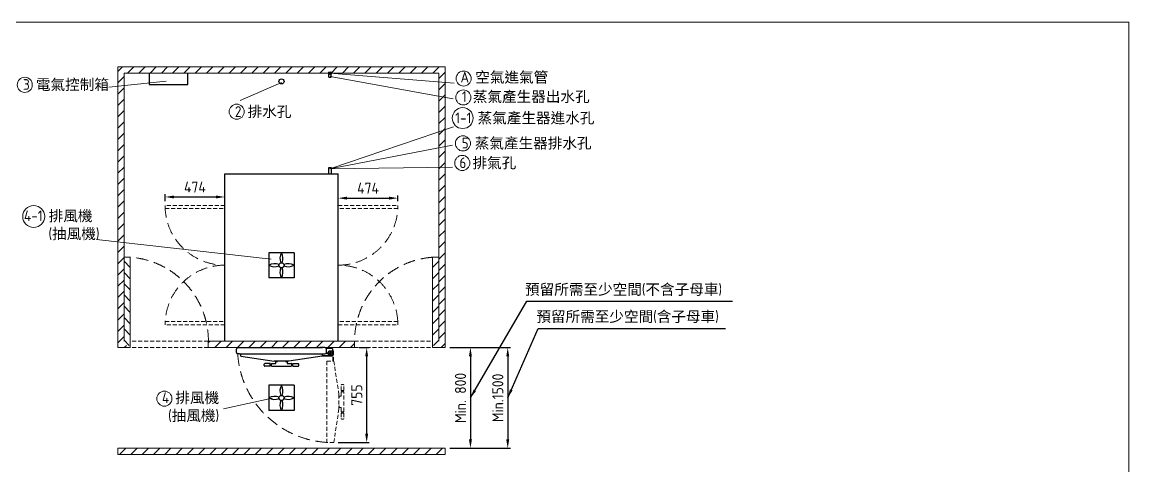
# Model space of a CAD drawing. Header units: millimetres. Extents: x -190767 to -177582, y -8059 to 1211.
# Drawn here: x -186367 to -177582, y -2316 to 1211 of the extents above; entities that cross this region are included whole.
import ezdxf

# ---------------------------------------------------------------- set-up
doc = ezdxf.new("R2010")
doc.units = ezdxf.units.MM
doc.header["$MEASUREMENT"] = 0
doc.linetypes.add('HIDDEN', pattern=[9.525, 6.35, -3.175])
doc.layers.get('0').update_dxf_attribs({"lineweight": 25})
for name, color, linetype, lineweight in [('D', 3, 'Continuous', 13), ('F', 7, 'Continuous', 15), ('H', 2, 'HIDDEN', 15), ('S', 4, 'Continuous', 15)]:
    doc.layers.add(name, color=color, linetype=linetype, lineweight=lineweight)
doc.styles.get("Standard").update_dxf_attribs({"font": 'KAIU.TTF'})
doc.styles.add('STU25', font='isocp2.shx')
doc.dimstyles.new('STU25', dxfattribs={"dimscale": 35, "dimtxt": 2.5, "dimasz": 2, "dimexe": 0.6, "dimexo": 1, "dimgap": 1, "dimtad": 1, "dimdsep": 46, "dimtxsty": 'STU25', "dimcen": 2, "dimazin": 2, "dimtfac": 1, "dimtmove": 0, "dimatfit": 3, "dimfxl": 0, "dimtolj": 1, "dimtzin": 0, "dimarcsym": 0})
doc.dimstyles.new('STU25$7', dxfattribs={"dimscale": 35, "dimtxt": 2.5, "dimasz": 2, "dimexe": 1.25, "dimexo": 0.625, "dimgap": 1, "dimtad": 0, "dimdec": 4, "dimdsep": 46, "dimtxsty": 'STU25', "dimcen": 2.5, "dimazin": 2, "dimtfac": 1, "dimtdec": 4, "dimtmove": 0, "dimatfit": 3, "dimfxl": 0, "dimtolj": 1, "dimtzin": 0, "dimarcsym": 0})
pattern_1 = [(45, (48452.37, 14772.08), (-44.90128, 44.90128), [])]

# ---------------------------------------------------------------- blocks, each defined once
blk = doc.blocks.new('*D12')
at = {"layer": 'D', "color": 0, "lineweight": -2}
for p, q in [((-183858.6, -236.8), (-183858.6, -167.2)), ((-183384.6, -211.8), (-183384.6, -167.2)), ((-183788.6, -188.2), (-183454.6, -188.2))]:
    blk.add_line(p, q, dxfattribs=at)
at = {"layer": 'D', "color": 0}
for points in [[(-183788.6, -176.5), (-183788.6, -199.9), (-183858.6, -188.2)], [(-183454.6, -199.9), (-183454.6, -176.5), (-183384.6, -188.2)]]:
    blk.add_solid(points, dxfattribs=at)
at = {"layer": 'Defpoints', "color": 0}
for p in [(-183384.6, -188.2), (-183384.6, -246.8), (-183858.6, -271.8)]:
    blk.add_point(p, dxfattribs=at)
at = {"layer": 'D', "color": 0, "insert": (-183621.6, -109.5), "char_height": 87.5, "attachment_point": 5, "style": 'STU25'}
blk.add_mtext('\\A1;474', dxfattribs=at)
blk = doc.blocks.new('*D13')
at = {"layer": 'D', "color": 0, "lineweight": -2}
for p, q in [((-185232.6, -211.8), (-185232.6, -157.9)), ((-184758.6, -211.8), (-184758.6, -157.9)), ((-185162.6, -178.9), (-184828.6, -178.9))]:
    blk.add_line(p, q, dxfattribs=at)
at = {"layer": 'D', "color": 0}
for points in [[(-185162.6, -167.2), (-185162.6, -190.5), (-185232.6, -178.9)], [(-184828.6, -190.5), (-184828.6, -167.2), (-184758.6, -178.9)]]:
    blk.add_solid(points, dxfattribs=at)
at = {"layer": 'Defpoints', "color": 0}
for p in [(-185232.6, -246.8), (-184758.6, -178.9), (-184758.6, -246.8)]:
    blk.add_point(p, dxfattribs=at)
at = {"layer": 'D', "color": 0, "insert": (-184995.6, -100.1), "char_height": 87.5, "attachment_point": 5, "style": 'STU25'}
blk.add_mtext('\\A1;474', dxfattribs=at)
blk = doc.blocks.new('*D14')
at = {"layer": 'D', "color": 0, "lineweight": -2}
for p, q in [((-183692.8, -1375.8), (-183611.4, -1375.8)), ((-183632.4, -2060.5), (-183632.4, -1445.8)), ((-183858.5, -2130.5), (-183611.4, -2130.5))]:
    blk.add_line(p, q, dxfattribs=at)
at = {"layer": 'D', "color": 0}
for points in [[(-183620.8, -1445.8), (-183644.1, -1445.8), (-183632.4, -1375.8)], [(-183644.1, -2060.5), (-183620.8, -2060.5), (-183632.4, -2130.5)]]:
    blk.add_solid(points, dxfattribs=at)
at = {"layer": 'Defpoints', "color": 0}
for p in [(-183727.8, -1375.8), (-183632.4, -1375.8), (-183893.5, -2130.5)]:
    blk.add_point(p, dxfattribs=at)
at = {"layer": 'D', "color": 0, "insert": (-183711.2, -1753.1), "char_height": 87.5, "attachment_point": 5, "rotation": 90, "style": 'STU25'}
blk.add_mtext('\\A1;{\\Fisocp2.shx;755}', dxfattribs=at)
blk = doc.blocks.new('*D17')
at = {"layer": 'D', "color": 0, "lineweight": -2}
for p, q in [((-182973.6, -1375.8), (-182787.8, -1375.8)), ((-182808.8, -1445.8), (-182808.8, -2105.8)), ((-182973.6, -2175.8), (-182787.8, -2175.8))]:
    blk.add_line(p, q, dxfattribs=at)
at = {"layer": 'D', "color": 0}
for points in [[(-182797.1, -1445.8), (-182820.5, -1445.8), (-182808.8, -1375.8)], [(-182820.5, -2105.8), (-182797.1, -2105.8), (-182808.8, -2175.8)]]:
    blk.add_solid(points, dxfattribs=at)
at = {"layer": 'Defpoints', "color": 0}
for p in [(-183008.6, -1375.8), (-183008.6, -2175.8), (-182808.8, -2175.8)]:
    blk.add_point(p, dxfattribs=at)
at = {"layer": 'D', "color": 0, "insert": (-182887.6, -1775.8), "char_height": 87.5, "attachment_point": 5, "rotation": 90, "style": 'STU25'}
blk.add_mtext('\\A1;{\\Fisocp2.shx;Min. 800}', dxfattribs=at)
blk = doc.blocks.new('*D18')
at = {"layer": 'D', "color": 0, "lineweight": -2}
for p, q in [((-182973.6, -1375.8), (-182491.7, -1375.8)), ((-182512.7, -1445.8), (-182512.7, -2105.8)), ((-182973.6, -2175.8), (-182491.7, -2175.8))]:
    blk.add_line(p, q, dxfattribs=at)
at = {"layer": 'D', "color": 0}
for points in [[(-182501, -1445.8), (-182524.4, -1445.8), (-182512.7, -1375.8)], [(-182524.4, -2105.8), (-182501, -2105.8), (-182512.7, -2175.8)]]:
    blk.add_solid(points, dxfattribs=at)
at = {"layer": 'Defpoints', "color": 0}
for p in [(-183008.6, -1375.8), (-183008.6, -2175.8), (-182512.7, -2175.8)]:
    blk.add_point(p, dxfattribs=at)
at = {"layer": 'D', "color": 0, "insert": (-182591.5, -1775.8), "char_height": 87.5, "attachment_point": 5, "rotation": 90, "style": 'STU25'}
blk.add_mtext('\\A1;{\\Fisocp2.shx;Min.1500}', dxfattribs=at)

msp = doc.modelspace()

# ---------------------------------------------------------------- hatches: boundary and pattern name
msp.add_hatch(color=256).paths.add_polyline_path([(-183923.581, 814.976, 1), (-183923.581, 793.455, 1)])
at = {"layer": 'H', "ltscale": 5}
h = msp.add_hatch(dxfattribs=at)
h.set_pattern_fill('ANSI31', color=256, scale=20, style=0)
h.set_pattern_definition(pattern_1)
h.paths.add_polyline_path([(-183008.581, 854.216), (-183008.581, -1375.784), (-183087.448, -1375.784), (-183058.581, -1325.784), (-183058.581, 804.216), (-185558.581, 804.216), (-185558.581, -1325.784), (-185529.713, -1375.784), (-185608.581, -1375.784), (-185608.581, 854.216)])
h = msp.add_hatch(dxfattribs=at)
h.set_pattern_fill('ANSI31', color=256, scale=20, angle=270, style=0)
h.set_pattern_definition([(315, (48452.37, 14772.08), (44.90128, 44.90128), [])])
h.paths.add_polyline_path([(-185558.581, -656.569), (-185558.581, -1325.784), (-185533.581, -1369.086), (-185508.581, -1354.652), (-185508.581, -656.569)])
h = msp.add_hatch(dxfattribs=at)
h.set_pattern_fill('ANSI31', color=256, scale=20, angle=270, style=0)
h.set_pattern_definition([(225, (-417069.53, 14772.08), (-44.90128, 44.90128), [])])
h.paths.add_polyline_path([(-183058.581, -656.569), (-183058.581, -1325.784), (-183083.581, -1369.086), (-183108.581, -1354.652), (-183108.581, -656.569)])
h = msp.add_hatch(dxfattribs=at)
h.set_pattern_fill('ANSI31', color=256, scale=20, style=0)
h.set_pattern_definition(pattern_1)
h.paths.add_polyline_path([(-183727.796, -1375.784), (-183727.796, -1325.784), (-184889.365, -1325.784), (-184889.365, -1375.784)])
h = msp.add_hatch(dxfattribs=at)
h.set_pattern_fill('ANSI31', color=256, scale=20, style=0)
h.set_pattern_definition([(45, (32715.99, 14837.59), (-44.90128, 44.90128), [])])
h.paths.add_polyline_path([(-185608.581, -2175.784), (-185608.581, -2225.784), (-183008.581, -2225.784), (-183008.581, -2175.784)])

# ---------------------------------------------------------------- linework, layer by layer
for p, q in [((-183933.581, 771.841), (-183933.581, 804.216)), ((-183913.581, 771.841), (-183913.581, 804.216)), ((-183933.581, 771.841), (-183913.581, 771.841)), ((-184758.581, 4.216), (-183858.581, 4.216)), ((-184758.581, -1325.784), (-184758.581, 4.216)), ((-183933.581, 4.216), (-183933.581, 54.216)), ((-183933.581, 54.216), (-183913.581, 54.216)), ((-183913.581, 54.216), (-183913.581, 4.216)), ((-183858.581, -1325.784), (-183858.581, 4.216)), ((-184408.581, -621.784), (-184408.581, -821.784)), ((-184208.581, -621.784), (-184408.581, -621.784)), ((-184208.581, -621.784), (-184208.581, -821.784)), ((-184208.581, -821.784), (-184408.581, -821.784)), ((-184666.081, -1413.784), (-184666.081, -1387.784)), ((-184654.081, -1375.784), (-184613.581, -1375.784)), ((-184633.581, -1375.784), (-183983.581, -1375.784)), ((-183964.081, -1375.784), (-184003.581, -1375.784)), ((-183953.834, -1380.784), (-183909.081, -1380.784)), ((-183951.081, -1380.784), (-183909.081, -1380.784)), ((-183951.081, -1412.784), (-183951.081, -1388.784)), ((-183913.081, -1404.784), (-183928.081, -1404.784)), ((-183903.081, -1386.784), (-183903.081, -1418.784)), ((-184641.081, -1425.784), (-184654.081, -1425.784)), ((-184641.081, -1425.784), (-183964.081, -1425.784)), ((-184632.281, -1443.984), (-184632.281, -1425.784)), ((-184632.281, -1443.984), (-184366.081, -1484.784)), ((-184251.081, -1484.784), (-184366.081, -1484.784)), ((-184251.081, -1484.784), (-184366.081, -1484.784)), ((-184352.081, -1486.831), (-184353.581, -1488.331)), ((-184353.581, -1501.831), (-184353.581, -1488.331)), ((-184352.081, -1486.831), (-184341.081, -1486.831)), ((-184341.081, -1486.831), (-184341.081, -1484.368)), ((-184276.081, -1484.368), (-184276.081, -1486.831)), ((-184276.081, -1486.831), (-184265.081, -1486.831)), ((-184263.581, -1488.331), (-184265.081, -1486.831)), ((-184263.581, -1488.331), (-184263.581, -1501.831)), ((-183984.881, -1443.984), (-184251.081, -1484.784)), ((-183984.881, -1425.784), (-183984.881, -1443.984)), ((-183984.881, -1438.784), (-183938.081, -1438.784)), ((-183903.081, -1444.784), (-183984.881, -1444.784)), ((-183940.411, -1420.784), (-183953.834, -1420.784)), ((-183951.081, -1420.784), (-183940.842, -1420.784)), ((-183938.081, -1414.784), (-183938.081, -1444.784)), ((-183918.581, -1434.784), (-183922.081, -1434.784)), ((-183919.081, -1434.784), (-183922.081, -1434.784)), ((-183903.081, -1444.784), (-183903.081, -1414.784)), ((-184445.303, -1518.831), (-184445.303, -1507.831)), ((-184398.096, -1502.831), (-184440.303, -1502.831)), ((-184398.096, -1523.831), (-184440.303, -1523.831)), ((-184398.096, -1523.831), (-184398.096, -1502.831)), ((-184387.331, -1508.581), (-184398.096, -1508.581)), ((-184387.331, -1518.081), (-184398.096, -1518.081)), ((-184387.331, -1503.331), (-184385.831, -1501.831)), ((-184387.331, -1523.331), (-184387.331, -1503.331)), ((-184387.331, -1523.331), (-184385.831, -1524.831)), ((-184385.831, -1501.831), (-184353.581, -1501.831)), ((-184385.831, -1524.831), (-184231.331, -1524.831)), ((-184263.581, -1501.831), (-184231.331, -1501.831)), ((-184229.831, -1503.331), (-184231.331, -1501.831)), ((-184229.831, -1523.331), (-184231.331, -1524.831)), ((-184229.831, -1503.331), (-184229.831, -1523.331)), ((-184229.831, -1508.581), (-184219.065, -1508.581)), ((-184229.831, -1518.081), (-184219.065, -1518.081)), ((-184219.065, -1502.831), (-184176.859, -1502.831)), ((-184219.065, -1523.831), (-184219.065, -1502.831)), ((-184219.065, -1523.831), (-184176.859, -1523.831)), ((-184171.859, -1518.831), (-184171.859, -1507.831)), ((-184408.581, -1675.784), (-184408.581, -1875.784)), ((-184208.581, -1675.784), (-184408.581, -1675.784)), ((-184208.581, -1675.784), (-184208.581, -1875.784)), ((-184208.581, -1875.784), (-184408.581, -1875.784))]:
    msp.add_line(p, q)
msp.add_lwpolyline([(-185357.884, 804.216), (-185357.884, 714.618), (-185053.195, 714.618), (-185053.195, 804.216)])
for centre, radius in [((-183923.581, 804.216), 10.761), ((-184308.581, 739.216), 20), ((-184308.581, -721.784), 20), ((-184308.581, -721.784), 20), ((-184308.581, -721.784), 20), ((-184308.581, -721.784), 20), ((-183920.581, -1418.784), 6.45), ((-183920.581, -1418.784), 6.4), ((-184308.581, -1775.784), 20), ((-184308.581, -1775.784), 20), ((-184308.581, -1775.784), 20), ((-184308.581, -1775.784), 20)]:
    msp.add_circle(centre, radius)
for centre, radius, start, end in [((-184227.556, -667.66), 93.11, 150.4818019, 201.9770324), ((-184389.605, -667.66), 93.11, 338.0229676, 29.5181981), ((-184362.705, -802.809), 93.11, 68.0229676, 119.5181981), ((-184362.705, -640.76), 93.11, 240.4818019, 291.9770324), ((-184227.556, -775.909), 93.11, 158.0229676, 209.5181981), ((-184389.605, -775.909), 93.11, 330.4818019, 21.9770324), ((-184254.456, -802.809), 93.11, 60.4818019, 111.9770324), ((-184254.456, -640.76), 93.11, 248.0229676, 299.5181981), ((-184654.081, -1387.784), 12, 90, 180), ((-183964.081, -1388.784), 13, 0, 90), ((-183928.081, -1414.784), 10, 90, 180), ((-183913.081, -1414.784), 10, 0, 90), ((-183909.081, -1386.784), 6, 0, 90), ((-184654.081, -1413.784), 12, 180, 270), ((-183964.081, -1412.784), 13, 270, 0), ((-183940.411, -1423.784), 3, 15.2575233, 90), ((-183922.081, -1418.784), 16, 195.2575233, 270), ((-183919.081, -1418.784), 16, 270, 0), ((-184440.303, -1507.831), 5, 90, 180), ((-184440.303, -1518.831), 5, 180, 270), ((-184176.859, -1507.831), 5, 0, 90), ((-184176.859, -1518.831), 5, 270, 0), ((-184227.556, -1721.66), 93.11, 150.4818019, 201.9770324), ((-184389.605, -1721.66), 93.11, 338.0229676, 29.5181981), ((-184362.705, -1856.809), 93.11, 68.0229676, 119.5181981), ((-184362.705, -1694.76), 93.11, 240.4818019, 291.9770324), ((-184227.556, -1829.909), 93.11, 158.0229676, 209.5181981), ((-184389.605, -1829.909), 93.11, 330.4818019, 21.9770324), ((-184254.456, -1856.809), 93.11, 60.4818019, 111.9770324), ((-184254.456, -1694.76), 93.11, 248.0229676, 299.5181981)]:
    msp.add_arc(centre, radius, start, end)
at = {"layer": 'D'}
for p, q in [((-183923.581, 804.216), (-182938.131, 726.694)), ((-185224.89, 741.113), (-185679.37, 694.112)), ((-184308.581, 729.78), (-184636.252, 586.457)), ((-183922.642, 779.359), (-182946.761, 602.226)), ((-183925.115, 45.933), (-182944.298, 378.196)), ((-183925.115, 45.933), (-182949.917, 231.972)), ((-183925.115, 45.933), (-182949.917, 58.163)), ((-184390.859, -672.799), (-185777.436, -515.899)), ((-184381.971, -1776.641), (-184770.028, -1862.843))]:
    msp.add_line(p, q, dxfattribs=at)
for centre, radius in [((-182862.655, 761.976), 60), ((-186346.482, 711.775), 60), ((-182865.177, 612.327), 60), ((-184664.222, 498.871), 60), ((-182870.385, 447.888), 82.93), ((-182868.241, 246.895), 60), ((-182873.548, 91.356), 60), ((-186275.073, -334.197), 87.5), ((-185238.236, -1781.48), 60)]:
    msp.add_circle(centre, radius, dxfattribs=at)
at = {"layer": 'F', "color": 6}
msp.add_lwpolyline([(-190767.145, 1210.622), (-190767.145, -8059.378), (-177582.145, -8059.378), (-177582.145, 1210.622)], close=True, dxfattribs=at)
msp.add_lwpolyline([(-190767.145, 1210.622), (-190767.145, -8059.378), (-177582.145, -8059.378), (-177582.145, 1210.622)], close=True, dxfattribs=at)
at = {"layer": 'H', "ltscale": 5}
for p, q in [((-185232.581, -246.784), (-185232.581, -271.784)), ((-184758.581, -246.784), (-185232.581, -246.784)), ((-183858.581, -246.784), (-183384.581, -246.784)), ((-183384.581, -246.784), (-183384.581, -271.784)), ((-185232.581, -271.784), (-184758.581, -271.784)), ((-183384.581, -271.784), (-183858.581, -271.784)), ((-185232.581, -1169.784), (-184758.581, -1169.784)), ((-185232.581, -1194.784), (-185232.581, -1169.784)), ((-184758.581, -1194.784), (-185232.581, -1194.784)), ((-183384.581, -1169.784), (-183858.581, -1169.784)), ((-183858.581, -1194.784), (-183384.581, -1194.784)), ((-183384.581, -1194.784), (-183384.581, -1169.784)), ((-184889.365, -1325.784), (-185508.581, -1325.784)), ((-184889.365, -1375.784), (-185508.581, -1375.784)), ((-183894.578, -1401.289), (-183924.578, -1401.284)), ((-183894.578, -1401.289), (-183894.592, -1483.089)), ((-183727.796, -1325.784), (-183108.581, -1325.784)), ((-183727.796, -1375.784), (-183108.581, -1375.784)), ((-183947.592, -1483.08), (-183947.711, -2130.479)), ((-183947.592, -1483.08), (-183893.392, -1483.089)), ((-183934.579, -1411.282), (-183934.582, -1426.282)), ((-183924.584, -1436.284), (-183894.584, -1436.289)), ((-183900.592, -1483.088), (-183900.584, -1436.288)), ((-183893.392, -1483.089), (-183852.641, -1749.297)), ((-183852.641, -1749.297), (-183852.662, -1864.297)), ((-183835.596, -1761.8), (-183835.591, -1729.55)), ((-183834.09, -1728.05), (-183835.591, -1729.55)), ((-183834.588, -1717.285), (-183834.581, -1675.078)), ((-183813.588, -1717.288), (-183834.588, -1717.285)), ((-183834.09, -1728.05), (-183814.09, -1728.054)), ((-183818.58, -1670.081), (-183829.58, -1670.079)), ((-183828.84, -1728.051), (-183828.838, -1717.286)), ((-183819.34, -1728.053), (-183819.338, -1717.287)), ((-183814.09, -1728.054), (-183812.591, -1729.554)), ((-183813.588, -1717.288), (-183813.581, -1675.082)), ((-183812.619, -1884.054), (-183812.591, -1729.554)), ((-183850.611, -1839.297), (-183853.074, -1839.297)), ((-183853.062, -1774.297), (-183850.599, -1774.297)), ((-183850.613, -1850.297), (-183850.611, -1839.297)), ((-183850.599, -1774.297), (-183850.597, -1763.297)), ((-183849.096, -1761.797), (-183850.597, -1763.297)), ((-183849.096, -1761.797), (-183835.596, -1761.8)), ((-183893.511, -2130.489), (-183852.662, -1864.297)), ((-183850.613, -1850.297), (-183849.113, -1851.797)), ((-183835.613, -1851.8), (-183849.113, -1851.797)), ((-183835.619, -1884.05), (-183835.613, -1851.8)), ((-183834.119, -1885.55), (-183835.619, -1884.05)), ((-183834.621, -1896.316), (-183834.629, -1938.522)), ((-183813.621, -1896.319), (-183834.621, -1896.316)), ((-183814.119, -1885.554), (-183834.119, -1885.55)), ((-183828.869, -1885.551), (-183828.871, -1896.317)), ((-183819.369, -1885.553), (-183819.371, -1896.318)), ((-183814.119, -1885.554), (-183812.619, -1884.054)), ((-183813.621, -1896.319), (-183813.629, -1938.526)), ((-183818.63, -1943.525), (-183829.63, -1943.523)), ((-183893.511, -2130.489), (-183947.711, -2130.479))]:
    msp.add_line(p, q, dxfattribs=at)
msp.add_circle((-183920.581, -1418.784), 6.4, dxfattribs=at)
at = {"layer": 'H', "ltscale": 15}
for centre, radius, start, end in [((-184758.581, -246.784), 474, 180, 270), ((-183858.581, -246.784), 474, 270, 0), ((-185558.581, -1325.784), 670, 0, 85.7202168), ((-183058.581, -1325.784), 670, 94.2797832, 180), ((-184758.581, -1194.784), 474, 90, 176.9766679), ((-183858.581, -1194.784), 474, 3.0233321, 90), ((-183903.081, -1375.784), 755, 183.7972016, 266.6111161)]:
    msp.add_arc(centre, radius, start, end, dxfattribs=at)
at = {"layer": 'H', "ltscale": 5}
for centre, radius, start, end in [((-183924.579, -1411.284), 10, 89.9895121, 179.9895121), ((-183924.582, -1426.284), 10, 179.9895121, 269.9895121), ((-183829.581, -1675.079), 5, 89.9895121, 179.9895121), ((-183818.581, -1675.081), 5, 359.9895121, 89.9895121), ((-183829.629, -1938.523), 5, 179.9895121, 269.9895121), ((-183818.629, -1938.525), 5, 269.9895121, 359.9895121)]:
    msp.add_arc(centre, radius, start, end, dxfattribs=at)
at = {"layer": 'S'}
for p, q in [((-185608.581, 854.216), (-183008.581, 854.216)), ((-185608.581, 854.216), (-185608.581, -1375.784)), ((-185558.581, 804.216), (-185558.581, -1325.784)), ((-185558.581, 804.216), (-183058.581, 804.216)), ((-183058.581, 804.216), (-183058.581, -1325.784)), ((-183008.581, 854.216), (-183008.581, -1375.784)), ((-185558.581, -656.569), (-185558.581, -1325.784)), ((-185508.581, -656.569), (-185558.581, -656.569)), ((-185508.581, -1375.784), (-185508.581, -656.569)), ((-183108.581, -1375.784), (-183108.581, -656.569)), ((-183108.581, -656.569), (-183058.581, -656.569)), ((-185608.581, -1375.784), (-185529.713, -1375.784)), ((-185508.581, -1375.784), (-185608.581, -1375.784)), ((-184889.365, -1325.784), (-183727.796, -1325.784)), ((-184889.365, -1375.784), (-184889.365, -1325.784)), ((-184889.365, -1375.784), (-183727.796, -1375.784)), ((-183727.796, -1375.784), (-183727.796, -1325.784)), ((-183108.581, -1375.784), (-183008.581, -1375.784)), ((-185608.581, -2175.784), (-183008.581, -2175.784)), ((-185608.581, -2175.784), (-185608.581, -2225.784)), ((-183008.581, -2175.784), (-183008.581, -2225.784)), ((-185608.581, -2225.784), (-183008.581, -2225.784))]:
    msp.add_line(p, q, dxfattribs=at)

# ---------------------------------------------------------------- texts
at = {"layer": 'D', "char_height": 85, "attachment_point": 1}
for s, insert in [('{\\Fisocp2.shx;\\C3;A \\f標楷體|b0|i0|c136|p65;空氣進氣管}', (-182888.007, 815.415)), ('{\\Fisocp2.shx;\\C3;3 \\f標楷體|b0|i0|c136|p65;電氣控制箱}', (-186360.262, 757.167)), ('{\\Fisocp2.shx;\\C3;1\\Fisocp3.shx; \\f標楷體|b0|i0|c136|p65;蒸氣產生器出水孔}', (-182876.82, 661.227)), ('{\\Fisocp2.shx;\\C3;2 \\f標楷體|b0|i0|c136|p65;排水孔}', (-184678.477, 541.965)), ('{\\Fisocp2.shx;\\C3;1-1 \\f標楷體|b0|i0|c136|p65;蒸氣產生器進水孔}', (-182929.28, 491.971)), ('{\\Fisocp2.shx;\\C3;5\\Fisocp3.shx; \\f標楷體|b0|i0|c136|p65;蒸氣產生器排水孔}', (-182878.774, 291.578)), ('{\\Fisocp2.shx;\\C3;6 \\f標楷體|b0|i0|c136|p65;排氣孔}', (-182896.378, 135.089)), ('{\\Fisocp2.shx;\\C3;4-1 \\f標楷體|b0|i0|c136|p65;排風機\\P\\Fisocp2.shx;    (\\f標楷體|b0|i0|c136|p65;抽風機\\Fisocp2.shx;)}', (-186352.657, -286.483)), ('{\\C3;預留所需至少空間\\Fisocp2.shx;(\\f標楷體|b0|i0|c136|p65;不含子母車\\Fisocp2.shx;)}', (-182375.604, -870.706)), ('{\\C3;預留所需至少空間\\Fisocp2.shx;(\\f標楷體|b0|i0|c136|p65;含子母車\\Fisocp2.shx;)}', (-182285.674, -1086.368)), ('{\\Fisocp2.shx;\\C3;4 \\f標楷體|b0|i0|c136|p65;排風機\\P\\Fisocp2.shx; (\\f標楷體|b0|i0|c136|p65;抽風機\\Fisocp2.shx;)}', (-185257.097, -1731.723))]:
    msp.add_mtext(s, dxfattribs=dict(at, insert=insert))

# ---------------------------------------------------------------- dimensions: what is measured, and where the dimension line sits
at = {"layer": 'D'}
dim = msp.add_linear_dim(base=(-184758.581, -178.881), p1=(-185232.581, -246.784), p2=(-184758.581, -246.784), dimstyle='STU25', dxfattribs=at)
dim.commit()
dim.dimension.update_dxf_attribs({"geometry": '*D13', "text_midpoint": (-184995.581, -100.131)})
dim = msp.add_linear_dim(base=(-183384.581, -188.204), p1=(-183858.581, -271.784), p2=(-183384.581, -246.784), dimstyle='STU25', dxfattribs=at)
dim.commit()
dim.dimension.update_dxf_attribs({"geometry": '*D12', "text_midpoint": (-183621.581, -188.204), "dimtype": 160})
dim = msp.add_linear_dim(base=(-183632.424, -1375.784), p1=(-183893.511, -2130.489), p2=(-183727.796, -1375.784), angle=90, text='{\\Fisocp2.shx;755}', dimstyle='STU25', dxfattribs=at)
dim.commit()
dim.dimension.update_dxf_attribs({"geometry": '*D14', "text_midpoint": (-183711.174, -1753.137)})
for base, text, picture, middle in [((-182808.815, -2175.784), '{\\Fisocp2.shx;Min. <>}', '*D17', (-182808.815, -1775.784)), ((-182512.71, -2175.784), '{\\Fisocp2.shx;Min.1500}', '*D18', (-182512.71, -1775.784))]:
    dim = msp.add_linear_dim(base=base, p1=(-183008.581, -1375.784), p2=(-183008.581, -2175.784), angle=90, text=text, dimstyle='STU25', dxfattribs=at)
    dim.commit()
    dim.dimension.update_dxf_attribs({"geometry": picture, "text_midpoint": middle, "dimtype": 160})

# ---------------------------------------------------------------- leaders
for points in [[(-182808.815, -1775.784), (-182360.695, -1007.278), (-180729.666, -1007.278)], [(-182512.71, -1775.784), (-182270.765, -1222.94), (-180783.035, -1222.94)]]:
    msp.add_leader(points, dimstyle='STU25$7', override={"dimgap": 1, "dimtad": 0}, dxfattribs=at)

doc.saveas('drawing.dxf')
